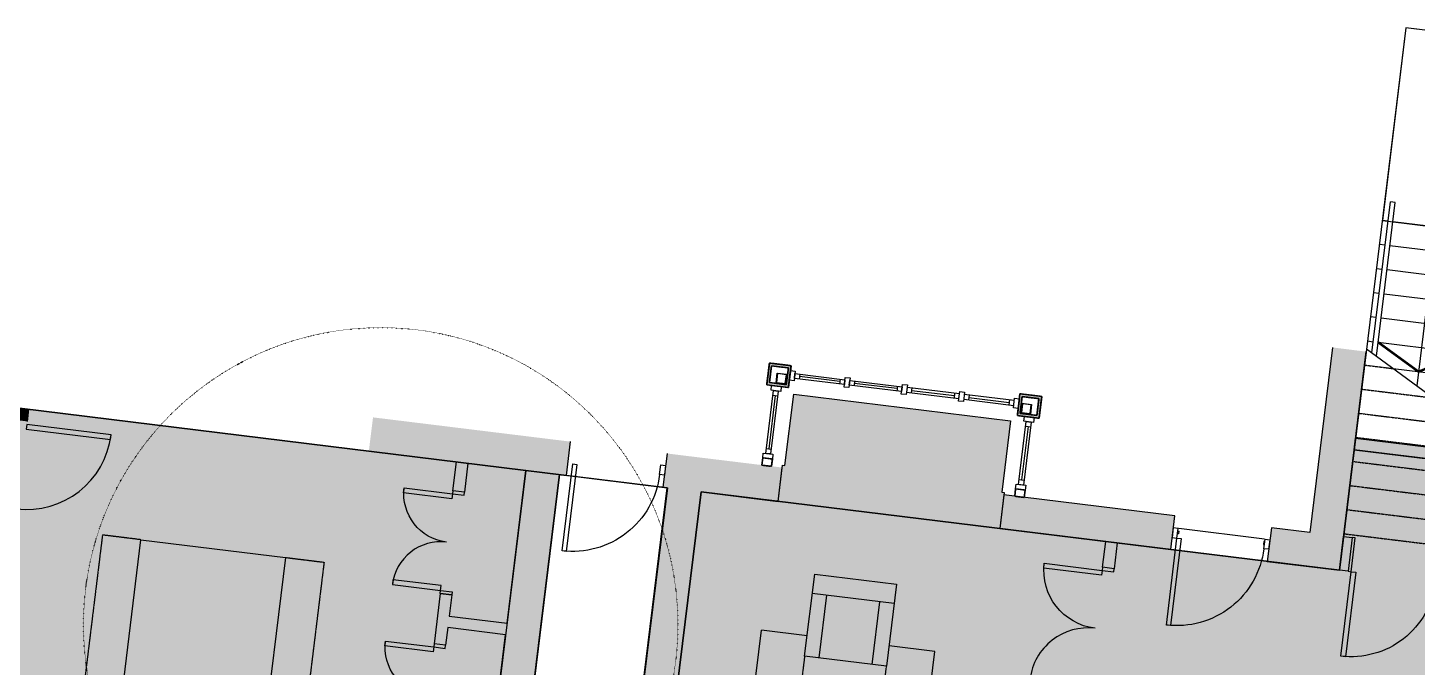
# Model space of a CAD drawing. Header units: millimetres. Extents: x 4912249 to 5235068, y 4796975 to 5005561.
# Drawn here: x 5081795 to 5096107, y 4973121 to 4979706 of the extents above; entities that cross this region are included whole.
import ezdxf

# ---------------------------------------------------------------- set-up
doc = ezdxf.new("R2010")
doc.units = ezdxf.units.MM
for name, pattern in [('7121-Bay 2_FP00 - Care Home$0$HIDDEN2', [4.7625, 3.175, -1.5875]), ('7715_N1_FP00$0$HIDDEN2', [4.7625, 3.175, -1.5875]), ('7715_O_FP00$0$HIDDEN2', [4.7625, 3.175, -1.5875]), ('7715_SP01$0$ACAD_ISO07W100', [3, 0, -3]), ('HIDDEN2', [0.1875, 0.125, -0.0625])]:
    doc.linetypes.add(name, pattern=pattern)
for name, color, linetype in [('7121-Bay 2_FP00 - Care Home$0$A252G_ext windows', 7, 'Continuous'), ('7121-Bay 2_FP00 - Care Home$0$A313G1_Window Assemblies', 102, 'Continuous'), ('7121-Bay 2_FP00 - Care Home$0$A314G2_Window Glazing', 7, 'Continuous'), ('7121-Bay 2_FP00 - Care Home$0$S280G2_Structural Columns', 110, 'Continuous'), ('7715_ILU Area 1_FP00$0$A001A_xref insert', 7, 'Continuous'), ('7715_ILU Area 1_FP00$0$A201G_External Walls', 3, 'Continuous'), ('7715_ILU Area 1_FP00$0$A212GI_Internal walls', 3, 'Continuous'), ('7715_ILU Area 1_FP00$0$A261G_external doors', 7, 'Continuous'), ('7715_N1_FP00$0$A212GI_Internal walls', 3, 'Continuous'), ('7715_N1_FP00$0$A262G_internal doors', 7, 'Continuous'), ('7715_N1_FP00$0$A351G_stair struct', 1, 'Continuous'), ('7715_N1_FP00$0$A352G_stair balustrade', 1, 'Continuous'), ('7715_N1_FP00$0$Access Zone', 7, '7715_N1_FP00$0$HIDDEN2'), ('7715_N1_FP00$0$Furniture', 1, 'Continuous'), ('7715_O_FP00$0$A212GI_Internal walls', 3, 'Continuous'), ('7715_O_FP00$0$A262G_internal doors', 7, 'Continuous'), ('7715_O_FP00$0$Access Zone', 7, '7715_O_FP00$0$HIDDEN2'), ('7715_O_FP00$0$Furniture', 1, 'Continuous'), ('7715_SP01$0$Trees_removed', 1, '7715_SP01$0$ACAD_ISO07W100')]:
    doc.layers.add(name, color=color, linetype=linetype)
for name, color, linetype, true_color in [('7715_ILU Area 1_FP00$0$_price band colour 4', 7, 'Continuous', 0xfabdcc), ('7715_ILU Area 1_FP00$0$_unit type N1 colour', 7, 'Continuous', 0x9ebfe3), ('7715_ILU Area 1_FP00$0$_unit type O colour', 7, 'Continuous', 0xffff7a), ('7715_ILU Area 1_FP00$0$A012_N_SALES AREA', 7, 'Continuous', 0xffadeb), ('7715_ILU Area 1_FP00$0$A012_O_SALES AREA', 7, 'Continuous', 0xe0c2ff)]:
    doc.layers.add(name, color=color, linetype=linetype, true_color=true_color)
doc.layers.add('7715_N1_FP00$0$A012M_floor area', color=6, linetype='Continuous', plot=False)
doc.layers.add('7715_O_FP00$0$A012M_floor area', color=6, linetype='Continuous', plot=False)
doc.layers.get('0').off()
pattern_1 = [(319.165, (0, 0), (196.166, 226.98), [])]

# ---------------------------------------------------------------- blocks, each defined once
blk = doc.blocks.new('7715_N1_FP00$0$armchair')
at = {"layer": '7715_N1_FP00$0$Access Zone', "ltscale": 0.5}
blk.add_lwpolyline([(0, -850), (0, -1150), (850, -1150), (850, -850)], dxfattribs=at)
at = {"layer": '7715_N1_FP00$0$Furniture'}
for p, q in [((850, -200), (0, -200)), ((150, -850), (150, -200)), ((700, -850), (700, -200))]:
    blk.add_line(p, q, dxfattribs=at)
blk.add_lwpolyline([(0, -850), (0, 0), (850, 0), (850, -850)], close=True, dxfattribs=at)
blk = doc.blocks.new('7715_N1_FP00_4')
at = {"layer": '7715_N1_FP00$0$A212GI_Internal walls', "linetype": 'Continuous', "lineweight": 18}
for points in [[(4427, 8160), (4427, 8280), (4160, 8280), (4160, 8160)], [(2790, 4736), (2850, 4629), (2910, 4736), (2910, 5855), (2790, 5855)], [(4160, 5855), (3810, 5855), (3810, 5765), (4160, 5765)]]:
    blk.add_hatch(color=30, dxfattribs=at).paths.add_polyline_path(points, flags=0)
at = {"layer": '7715_N1_FP00$0$A012M_floor area', "lineweight": -3}
blk.add_lwpolyline([(10960, 1462), (10960, 0), (8560, 0), (6074, 0), (-1469, 0), (-1469, 2400), (-1469, 5855), (4160, 5855), (4160, 12480), (10960, 12480), (10960, 11017), (10960, 8418), (10960, 3462)], close=True, dxfattribs=at)
at = {"layer": '7715_N1_FP00$0$A012M_floor area', "color": 170, "lineweight": -3}
blk.add_lwpolyline([(2910, 5855), (2910, 4386), (-1469, 4386), (-1469, 0), (10960, 0), (10960, 12480), (4160, 12480), (4160, 5855)], close=True, dxfattribs=at)
at = {"layer": '7715_N1_FP00$0$A012M_floor area', "color": 220, "lineweight": -3}
blk.add_lwpolyline([(531, 5855), (531, 4736), (-1469, 4736), (-1469, 5855)], close=True, dxfattribs=at)
at = {"layer": '7715_N1_FP00$0$A212GI_Internal walls', "color": 3, "linetype": 'Continuous', "lineweight": -3}
for p, q in [((4427, 8280), (4160, 8280)), ((4160, 8280), (4160, 8160)), ((4160, 8160), (4427, 8160)), ((4427, 8160), (4427, 8280)), ((2910, 5855), (2790, 5855)), ((2790, 5855), (2790, 4736)), ((2910, 4736), (2910, 5855)), ((4160, 5855), (3810, 5855)), ((3810, 5855), (3810, 5765)), ((3810, 5765), (4160, 5765)), ((4160, 5765), (4160, 5855))]:
    blk.add_line(p, q, dxfattribs=at)
at = {"layer": '7715_N1_FP00$0$A262G_internal doors', "color": 1, "linetype": 'Continuous', "lineweight": -3}
for points in [[(4459, 8280), (4509, 8280), (4509, 8881), (4459, 8881)], [(4459, 8160), (4427, 8160), (4427, 8280), (4459, 8280)], [(3810, 5733), (3810, 5765), (4160, 5765), (4160, 5733)], [(4160, 5733), (4160, 5683), (5036, 5683), (5036, 5733)]]:
    blk.add_lwpolyline(points, close=True, dxfattribs=at)
at = {"layer": '7715_N1_FP00$0$A262G_internal doors', "color": 7, "linetype": 'Continuous', "lineweight": -3}
for centre, radius, start, end in [((4459, 8280), 601, 0, 90), ((4160, 5733), 876, 270, 0)]:
    blk.add_arc(centre, radius, start, end, dxfattribs=at)
at = {"layer": '7715_N1_FP00$0$A262G_internal doors', "color": 7, "linetype": 'Continuous', "lineweight": -3, "extrusion": (0, 0, -1)}
blk.add_arc((-5661, 8280), 601, 0, 90, dxfattribs=at)
at = {"layer": '7715_N1_FP00$0$A351G_stair struct', "lineweight": -3}
for p, q in [((331, 5745), (331, 5795)), ((531, 5795), (531, 5855)), ((531, 4846), (531, 5745)), ((781, 5795), (781, 5855)), ((781, 4846), (781, 5745)), ((1031, 5795), (1031, 5855)), ((1031, 4846), (1031, 5745)), ((1281, 5795), (1281, 5855)), ((1281, 4846), (1281, 5745)), ((1531, 5795), (1531, 5855)), ((1531, 4846), (1531, 5745)), ((1781, 5855), (1781, 5795)), ((1781, 5745), (1781, 4846)), ((1864, 5855), (2493, 4736)), ((2031, 5558), (2031, 4846)), ((531, 5295), (2179, 5295))]:
    blk.add_line(p, q, dxfattribs=at)
at = {"layer": '7715_N1_FP00$0$A351G_stair struct', "linetype": '7715_N1_FP00$0$HIDDEN2', "lineweight": -3}
for p, q in [((2031, 5855), (2031, 5558)), ((2281, 5855), (2281, 5113)), ((2531, 5855), (2531, 4736)), ((2781, 5855), (2781, 4736)), ((3031, 5855), (3031, 4736)), ((3281, 5855), (3281, 4736)), ((3531, 5855), (3531, 4736)), ((3781, 5855), (3781, 4736))]:
    blk.add_line(p, q, dxfattribs=at)
at = {"layer": '7715_N1_FP00$0$A351G_stair struct', "lineweight": -3, "const_width": 25}
blk.add_lwpolyline([(1781, 5745), (2031, 5295), (1781, 4846)], dxfattribs=at)
at = {"layer": '7715_N1_FP00$0$A352G_stair balustrade', "lineweight": -3}
for p, q in [((1898, 5795), (331, 5795)), ((1926, 5745), (331, 5745))]:
    blk.add_line(p, q, dxfattribs=at)
at = {"layer": '7715_N1_FP00$0$Furniture', "lineweight": -3}
for p, q in [((8299, 11690), (5499, 11690)), ((5499, 11215), (5499, 11690)), ((5499, 9890), (5499, 10365)), ((6449, 9890), (5499, 9890))]:
    blk.add_line(p, q, dxfattribs=at)
at = {"lineweight": -3, "xscale": -1, "rotation": 90}
blk.add_blockref('7715_N1_FP00$0$armchair', (4859, 11215), dxfattribs=at)
blk = doc.blocks.new('7715_O_FP00$0$Double bed + tables')
at = {"layer": '7715_O_FP00$0$Access Zone', "ltscale": 0.5}
for p, q in [((-400, -2000), (-400, -350)), ((1900, -2000), (1900, -350)), ((0, -2000), (-400, -2000)), ((1500, -2000), (1900, -2000))]:
    blk.add_line(p, q, dxfattribs=at)
at = {"layer": '7715_O_FP00$0$Furniture'}
for p, q in [((75, -25), (712.5, -25)), ((75, -25), (75, -375)), ((712.5, -375), (712.5, -25)), ((787.5, -375), (787.5, -25)), ((1425, -25), (787.5, -25)), ((1425, -25), (1425, -375)), ((1500, -400), (0, -400)), ((75, -375), (712.5, -375)), ((1425, -375), (787.5, -375))]:
    blk.add_line(p, q, dxfattribs=at)
for points in [[(-25, -350), (-25, 0), (-375, 0), (-375, -350)], [(0, -2000), (0, 0), (1500, 0), (1500, -2000)], [(1525, -350), (1525, 0), (1875, 0), (1875, -350)]]:
    blk.add_lwpolyline(points, close=True, dxfattribs=at)
blk = doc.blocks.new('7715_O_FP00_2')
at = {"layer": '7715_O_FP00$0$A212GI_Internal walls', "linetype": 'Continuous', "lineweight": 18}
for points in [[(11610, 1705), (11717, 1645), (11960, 1645), (11960, 3315), (11717, 3315), (11610, 3255)], [(11010, 1889), (10890, 1889), (10890, 1645), (10980, 1645), (11010, 1705)], [(11010, 1585), (10980, 1645), (10890, 1645), (10890, 1366), (11010, 1366)], [(11010, 1705), (10980, 1645), (11010, 1585), (11610, 1585), (11717, 1645), (11610, 1705)], [(11610, 0), (11960, 0), (11960, 1645), (11717, 1645), (11610, 1585)], [(11010, 300), (10890, 300), (10890, 0), (11010, 0)], [(6330, 0), (6450, 0), (6450, 125), (6330, 125)]]:
    blk.add_hatch(color=30, dxfattribs=at).paths.add_polyline_path(points, flags=0)
at = {"layer": '7715_O_FP00$0$A012M_floor area', "lineweight": -3}
blk.add_lwpolyline([(3490, 10859), (7775, 10859), (7775, 9455), (11610, 9455), (11610, 9455), (13079, 9455), (13079, 0), (11610, 0), (11610, 0), (0, 0), (0, 7055), (3490, 7055)], close=True, dxfattribs=at)
at = {"layer": '7715_O_FP00$0$A012M_floor area', "color": 170, "lineweight": -3}
blk.add_lwpolyline([(11610, 0), (11610, 5795), (13079, 5795), (13079, 9455), (7775, 9455), (7775, 10859), (3490, 10859), (3490, 7055), (0, 7055), (0, 0)], close=True, dxfattribs=at)
at = {"layer": '7715_O_FP00$0$A012M_floor area', "color": 220, "lineweight": -3}
blk.add_lwpolyline([(13079, 2170), (11960, 2170), (11960, 0), (13079, 0)], close=True, dxfattribs=at)
at = {"layer": '7715_O_FP00$0$A212GI_Internal walls', "color": 3, "linetype": 'Continuous', "lineweight": -3}
for p, q in [((11960, 0), (11960, 5445)), ((11610, 3255), (11610, 1705)), ((11010, 1889), (10890, 1889)), ((10890, 1366), (10890, 1889)), ((11010, 1705), (11010, 1889)), ((11610, 1705), (11010, 1705)), ((11010, 1366), (11010, 1585)), ((11010, 1585), (11610, 1585)), ((11610, 1585), (11610, 0)), ((10890, 1366), (11010, 1366)), ((11010, 300), (10890, 300)), ((10890, 300), (10890, 0)), ((11010, 0), (11010, 300)), ((6330, 0), (6450, 0)), ((6450, 0), (6450, 125)), ((10890, 0), (11010, 0)), ((11610, 0), (11960, 0))]:
    blk.add_line(p, q, dxfattribs=at)
at = {"layer": '7715_O_FP00$0$A262G_internal doors', "color": 1, "linetype": 'Continuous', "lineweight": -3}
for points in [[(10890, 1921), (10890, 1971), (10389, 1971), (10389, 1921)], [(11010, 1921), (11010, 1889), (10890, 1889), (10890, 1921)], [(10890, 1334), (10890, 1284), (10389, 1284), (10389, 1334)], [(11010, 1334), (11010, 1366), (10890, 1366), (10890, 1334)], [(10890, 332), (10890, 382), (10389, 382), (10389, 332)], [(11010, 332), (11010, 300), (10890, 300), (10890, 332)], [(6450, 157), (6450, 207), (7326, 207), (7326, 157)]]:
    blk.add_lwpolyline(points, close=True, dxfattribs=at)
at = {"layer": '7715_O_FP00$0$A262G_internal doors', "color": 7, "linetype": 'Continuous', "lineweight": -3}
for centre in [(10890, 1921), (10890, 332)]:
    blk.add_arc(centre, 501, 90, 180, dxfattribs=at)
at = {"layer": '7715_O_FP00$0$A262G_internal doors', "color": 7, "linetype": 'Continuous', "lineweight": -3, "extrusion": (0, 0, -1)}
for centre, radius, start, end in [((-10890, 1334), 501, 270, 0), ((-6450, 157), 876, 90, 180)]:
    blk.add_arc(centre, radius, start, end, dxfattribs=at)
at = {"layer": '7715_O_FP00$0$Furniture', "lineweight": -3, "xscale": -1}
blk.add_blockref('7715_O_FP00$0$Double bed + tables', (9263, 3192), dxfattribs=at)
blk = doc.blocks.new('7121-Bay 2_FP00 - Care Home_11')
at = {"layer": '7121-Bay 2_FP00 - Care Home$0$A252G_ext windows', "linetype": 'Continuous', "lineweight": 18}
h = blk.add_hatch(dxfattribs=at)
h.set_pattern_fill('_U', color=130, scale=300, angle=-40.8353, style=0, pattern_type=0)
h.set_pattern_definition(pattern_1)
h.paths.add_polyline_path([(-1262, 0), (-1262, 75), (-1362, 75), (-1362, 0)], flags=0)
h = blk.add_hatch(dxfattribs=at)
h.set_pattern_fill('_U', color=130, scale=300, angle=-40.8353, style=0, pattern_type=0)
h.set_pattern_definition(pattern_1)
h.paths.add_polyline_path([(1362, 0), (1362, 75), (1262, 75), (1262, 0)], flags=0)
at = {"layer": '7121-Bay 2_FP00 - Care Home$0$A313G1_Window Assemblies', "linetype": 'Continuous', "lineweight": 18}
h = blk.add_hatch(color=130, dxfattribs=at)
h.paths.add_polyline_path([(-1188, 1053), (-1413, 1053), (-1413, 828), (-1188, 828)], flags=0)
h.paths.add_polyline_path([(-1388, 1028), (-1213, 1028), (-1213, 853), (-1388, 853)], flags=0)
h = blk.add_hatch(color=130, dxfattribs=at)
h.paths.add_polyline_path([(1413, 1053), (1413, 828), (1188, 828), (1188, 1053)], flags=0)
h.paths.add_polyline_path([(1213, 853), (1388, 853), (1388, 1028), (1213, 1028)], flags=0)
at = {"layer": '7121-Bay 2_FP00 - Care Home$0$S280G2_Structural Columns', "linetype": 'Continuous', "lineweight": 18}
h = blk.add_hatch(color=70, dxfattribs=at)
h.paths.add_polyline_path([(-1220, 960), (-1320, 960), (-1320, 860), (-1220, 860)], flags=0)
h.paths.add_polyline_path([(-1315, 955), (-1225, 955), (-1225, 865), (-1315, 865)], flags=0)
h = blk.add_hatch(color=70, dxfattribs=at)
h.paths.add_polyline_path([(1320, 960), (1220, 960), (1220, 860), (1320, 860)], flags=0)
h.paths.add_polyline_path([(1225, 955), (1315, 955), (1315, 865), (1225, 865)], flags=0)
at = {"layer": '7121-Bay 2_FP00 - Care Home$0$A252G_ext windows', "color": 11, "linetype": 'HIDDEN2', "lineweight": 25}
for p, q in [((-1362, 75), (-1262, 75)), ((-1362, 0), (-1362, 75)), ((-1262, 0), (-1362, 0)), ((-1262, 75), (-1262, 0)), ((1262, 75), (1362, 75)), ((1262, 0), (1262, 75)), ((1362, 0), (1262, 0)), ((1362, 75), (1362, 0))]:
    blk.add_line(p, q, dxfattribs=at)
at = {"layer": '7121-Bay 2_FP00 - Care Home$0$A252G_ext windows', "color": 1, "linetype": 'Continuous', "lineweight": -3}
for p, q in [((-1362, 75), (-1362, 0)), ((-1262, 75), (-1362, 75)), ((-1362, 0), (-1262, 0)), ((-1262, 0), (-1262, 75)), ((1262, 75), (1262, 0)), ((1362, 75), (1262, 75)), ((1262, 0), (1362, 0)), ((1362, 0), (1362, 75))]:
    blk.add_line(p, q, dxfattribs=at)
at = {"layer": '7121-Bay 2_FP00 - Care Home$0$A252G_ext windows', "color": 132, "linetype": 'Continuous', "lineweight": 35}
for p, q in [((-1262, 75), (-1362, 75)), ((-1362, 75), (-1362, 0)), ((-1362, 0), (-1262, 0)), ((-1262, 0), (-1262, 75)), ((1362, 75), (1262, 75)), ((1262, 75), (1262, 0)), ((1262, 0), (1362, 0)), ((1362, 0), (1362, 75))]:
    blk.add_line(p, q, dxfattribs=at)
at = {"layer": '7121-Bay 2_FP00 - Care Home$0$A313G1_Window Assemblies', "color": 11, "linetype": '7121-Bay 2_FP00 - Care Home$0$HIDDEN2', "lineweight": 25}
for p, q in [((-1413, 1053), (-1188, 1053)), ((-1413, 828), (-1413, 1053)), ((-1213, 1028), (-1388, 1028)), ((-1388, 1028), (-1388, 853)), ((-1213, 853), (-1213, 1028)), ((-1188, 828), (-1188, 1053)), ((1188, 1053), (1413, 1053)), ((1188, 828), (1188, 1053)), ((1388, 1028), (1213, 1028)), ((1213, 1028), (1213, 853)), ((1388, 853), (1388, 1028)), ((1413, 828), (1413, 1053)), ((-1188, 828), (-1413, 828)), ((-1388, 853), (-1213, 853)), ((1413, 828), (1188, 828)), ((1213, 853), (1388, 853))]:
    blk.add_line(p, q, dxfattribs=at)
at = {"layer": '7121-Bay 2_FP00 - Care Home$0$A313G1_Window Assemblies', "color": 102, "linetype": 'Continuous', "lineweight": -3}
for p, q in [((-1413, 1053), (-1413, 828)), ((-1413, 1053), (-1188, 1053)), ((-1388, 1028), (-1213, 1028)), ((-1388, 853), (-1388, 1028)), ((-1213, 1028), (-1213, 853)), ((-1188, 828), (-1188, 1053)), ((1188, 1053), (1188, 828)), ((1188, 1053), (1413, 1053)), ((1213, 853), (1213, 1028)), ((1213, 1028), (1388, 1028)), ((1388, 1028), (1388, 853)), ((1413, 828), (1413, 1053)), ((-1413, 828), (-1188, 828)), ((-1213, 853), (-1388, 853)), ((1188, 828), (1413, 828)), ((1388, 853), (1213, 853))]:
    blk.add_line(p, q, dxfattribs=at)
at = {"layer": '7121-Bay 2_FP00 - Care Home$0$A313G1_Window Assemblies', "color": 132, "linetype": 'Continuous', "lineweight": 35}
for p, q in [((-1188, 1053), (-1413, 1053)), ((-1413, 1053), (-1413, 828)), ((-1388, 1028), (-1213, 1028)), ((-1388, 853), (-1388, 1028)), ((-1213, 1028), (-1213, 853)), ((-1188, 828), (-1188, 1053)), ((1188, 828), (1188, 1053)), ((1188, 1053), (1413, 1053)), ((1388, 1028), (1213, 1028)), ((1213, 1028), (1213, 853)), ((1388, 853), (1388, 1028)), ((1413, 1053), (1413, 828)), ((-1413, 828), (-1188, 828)), ((-1213, 853), (-1388, 853)), ((1413, 828), (1188, 828)), ((1213, 853), (1388, 853))]:
    blk.add_line(p, q, dxfattribs=at)
at = {"layer": '7121-Bay 2_FP00 - Care Home$0$A313G1_Window Assemblies', "color": 11, "linetype": 'Continuous', "lineweight": 25}
for p, q in [((-1138, 1002), (-1188, 1002)), ((-1188, 1002), (-1188, 902)), ((-1138, 902), (-1138, 1002)), ((-569, 1002), (-619, 1002)), ((-619, 1002), (-619, 902)), ((-569, 902), (-569, 1002)), ((25, 1002), (-25, 1002)), ((-25, 1002), (-25, 902)), ((25, 902), (25, 1002)), ((619, 1002), (569, 1002)), ((569, 1002), (569, 902)), ((619, 902), (619, 1002)), ((1188, 1002), (1138, 1002)), ((1138, 1002), (1138, 902)), ((1188, 902), (1188, 1002)), ((-1188, 902), (-1138, 902)), ((-619, 902), (-569, 902)), ((-25, 902), (25, 902)), ((569, 902), (619, 902)), ((1138, 902), (1188, 902)), ((-1362, 828), (-1362, 778)), ((-1262, 828), (-1362, 828)), ((-1362, 778), (-1262, 778)), ((-1262, 778), (-1262, 828)), ((1262, 828), (1262, 778)), ((1362, 828), (1262, 828)), ((1262, 778), (1362, 778)), ((1362, 778), (1362, 828)), ((-1362, 125), (-1362, 75)), ((-1262, 125), (-1362, 125)), ((-1362, 75), (-1262, 75)), ((-1262, 75), (-1262, 125)), ((1262, 125), (1262, 75)), ((1362, 125), (1262, 125)), ((1262, 75), (1362, 75)), ((1362, 75), (1362, 125))]:
    blk.add_line(p, q, dxfattribs=at)
at = {"layer": '7121-Bay 2_FP00 - Care Home$0$A314G2_Window Glazing', "color": 11, "linetype": 'Continuous', "lineweight": 25}
for p, q in [((-1088, 977), (-1088, 927)), ((-669, 952), (-1088, 952)), ((-669, 977), (-669, 927)), ((-519, 977), (-519, 927)), ((-75, 952), (-519, 952)), ((-75, 977), (-75, 927)), ((75, 977), (75, 927)), ((75, 952), (519, 952)), ((519, 977), (519, 927)), ((669, 977), (669, 927)), ((669, 952), (1088, 952)), ((1088, 977), (1088, 927)), ((-1287, 728), (-1337, 728)), ((-1312, 728), (-1312, 175)), ((1337, 728), (1287, 728)), ((1312, 728), (1312, 175)), ((-1287, 175), (-1337, 175)), ((1337, 175), (1287, 175))]:
    blk.add_line(p, q, dxfattribs=at)
for points in [[(-619, 977), (-619, 927), (-1138, 927), (-1138, 977)], [(-25, 977), (-25, 927), (-569, 927), (-569, 977)], [(25, 977), (25, 927), (569, 927), (569, 977)], [(619, 977), (619, 927), (1138, 927), (1138, 977)], [(-1287, 778), (-1337, 778), (-1337, 125), (-1287, 125)], [(1337, 778), (1287, 778), (1287, 125), (1337, 125)]]:
    blk.add_lwpolyline(points, close=True, dxfattribs=at)
at = {"layer": '7121-Bay 2_FP00 - Care Home$0$S280G2_Structural Columns', "color": 110, "linetype": 'Continuous', "lineweight": -3}
for p, q in [((-1220, 960), (-1320, 960)), ((-1320, 960), (-1320, 860)), ((-1320, 860), (-1220, 860)), ((-1315, 955), (-1225, 955)), ((-1315, 865), (-1315, 955)), ((-1225, 865), (-1315, 865)), ((-1225, 955), (-1225, 865)), ((-1220, 860), (-1220, 960)), ((1320, 960), (1220, 960)), ((1220, 960), (1220, 860)), ((1220, 860), (1320, 860)), ((1225, 955), (1315, 955)), ((1225, 865), (1225, 955)), ((1315, 865), (1225, 865)), ((1315, 955), (1315, 865)), ((1320, 860), (1320, 960))]:
    blk.add_line(p, q, dxfattribs=at)

msp = doc.modelspace()

# ---------------------------------------------------------------- hatches: boundary and pattern name
at = {"layer": '7715_ILU Area 1_FP00$0$A012_N_SALES AREA', "lineweight": -3, "true_color": 0xffadeb}
msp.add_hatch(color=221, dxfattribs=at).paths.add_polyline_path([(5095458, 4975360), (5096916, 4975181), (5097450, 4979527), (5101803, 4978993), (5100812, 4970924), (5101160, 4970882), (5101157, 4970857), (5101916, 4970764), (5101854, 4970261), (5101990, 4970245), (5101984, 4970195), (5102083, 4970183), (5101945, 4969053), (5101845, 4969066), (5101839, 4969016), (5101703, 4969033), (5101642, 4968530), (5100882, 4968624), (5100879, 4968599), (5100532, 4968642), (5100288, 4966656), (5087901, 4968177), (5088730, 4974927), (5089524, 4974829), (5089570, 4975201), (5089594, 4975198), (5089685, 4975933), (5091918, 4975659), (5091828, 4974924), (5091853, 4974921), (5091807, 4974549), (5095306, 4974119)])
at = {"layer": '7715_ILU Area 1_FP00$0$A012_O_SALES AREA', "lineweight": -3, "true_color": 0xe0c2ff}
msp.add_hatch(color=254, dxfattribs=at).paths.add_polyline_path([(5086924, 4975148), (5086218, 4969397), (5087676, 4969218), (5087230, 4965585), (5081966, 4966231), (5081795, 4964838), (5077542, 4965360), (5078005, 4969136), (5074541, 4969561), (5075401, 4976563), (5076671, 4976407), (5076717, 4976779), (5076742, 4976776), (5076832, 4977511), (5079065, 4977237), (5078975, 4976502), (5079000, 4976499), (5078954, 4976127)])
at = {"layer": '7715_ILU Area 1_FP00$0$A201G_External Walls', "linetype": 'Continuous', "lineweight": 18}
for points in [[(5095001, 4974509), (5095306, 4974119), (5095582, 4976371), (5095235, 4976414)], [(5085351, 4975694), (5085308, 4975347), (5087343, 4975097), (5087386, 4975444)], [(5088381, 4975322), (5088338, 4974975), (5088383, 4974969), (5088567, 4975035), (5088599, 4975295)], [(5088599, 4975295), (5088567, 4975035), (5088730, 4974927), (5089524, 4974829), (5089567, 4975177)], [(5091849, 4974896), (5091807, 4974549), (5093568, 4974333), (5093610, 4974680)], [(5094605, 4974558), (5094562, 4974211), (5095306, 4974119), (5095001, 4974509)]]:
    msp.add_hatch(color=7, dxfattribs=at).paths.add_polyline_path(points, flags=0)
at = {"layer": '7715_ILU Area 1_FP00$0$A212GI_Internal walls', "linetype": 'Continuous', "lineweight": 18}
msp.add_hatch(color=30, dxfattribs=at).paths.add_polyline_path([(5088730, 4974927), (5088567, 4975035), (5088383, 4974969), (5087554, 4968220), (5087800, 4968072), (5087901, 4968177)], flags=0)

# ---------------------------------------------------------------- linework, layer by layer
at = {"layer": '7715_ILU Area 1_FP00$0$_price band colour 4', "lineweight": -3}
for points in [[(5086924, 4975148), (5086218, 4969397), (5087676, 4969218), (5087230, 4965585), (5081966, 4966231), (5081795, 4964838), (5077542, 4965360), (5078005, 4969136), (5074541, 4969561), (5075401, 4976563), (5076671, 4976407), (5076717, 4976779), (5076742, 4976776), (5076832, 4977511), (5079065, 4977237), (5078975, 4976502), (5079000, 4976499), (5078954, 4976127)], [(5087272, 4975106), (5088383, 4974969), (5087719, 4969565), (5086608, 4969701)]]:
    msp.add_lwpolyline(points, close=True, dxfattribs=at)
msp.add_lwpolyline([(5100288, 4966656), (5087901, 4968177), (5088730, 4974927), (5089524, 4974829), (5089570, 4975201), (5089594, 4975198), (5089685, 4975933), (5091918, 4975659), (5091828, 4974924), (5091853, 4974921), (5091807, 4974549), (5095306, 4974119), (5095458, 4975360), (5096916, 4975181)], dxfattribs=at)
at = {"layer": '7715_ILU Area 1_FP00$0$_unit type N1 colour', "lineweight": -3}
msp.add_lwpolyline([(5100288, 4966656), (5087901, 4968177), (5088730, 4974927), (5089524, 4974829), (5089570, 4975201), (5089594, 4975198), (5089685, 4975933), (5091918, 4975659), (5091828, 4974924), (5091853, 4974921), (5091807, 4974549), (5095306, 4974119), (5095458, 4975360), (5096916, 4975181)], dxfattribs=at)
at = {"layer": '7715_ILU Area 1_FP00$0$_unit type O colour', "lineweight": -3}
for points in [[(5086924, 4975148), (5086218, 4969397), (5087676, 4969218), (5087230, 4965585), (5081966, 4966231), (5081795, 4964838), (5077542, 4965360), (5078005, 4969136), (5074541, 4969561), (5075401, 4976563), (5076671, 4976407), (5076717, 4976779), (5076742, 4976776), (5076832, 4977511), (5079065, 4977237), (5078975, 4976502), (5079000, 4976499), (5078954, 4976127)], [(5087272, 4975106), (5088383, 4974969), (5087719, 4969565), (5086608, 4969701)]]:
    msp.add_lwpolyline(points, close=True, dxfattribs=at)
at = {"layer": '7715_ILU Area 1_FP00$0$A201G_External Walls', "color": 3, "linetype": 'Continuous', "lineweight": -3}
for p, q in [((5095235, 4976414), (5095001, 4974509)), ((5095306, 4974119), (5095582, 4976371)), ((5085308, 4975347), (5087343, 4975097)), ((5087343, 4975097), (5087386, 4975444)), ((5088381, 4975322), (5088338, 4974975)), ((5089524, 4974829), (5089567, 4975177)), ((5088338, 4974975), (5088383, 4974969)), ((5088730, 4974927), (5089524, 4974829)), ((5091849, 4974896), (5091807, 4974549)), ((5093610, 4974680), (5091849, 4974896)), ((5093568, 4974333), (5093610, 4974680)), ((5091807, 4974549), (5093568, 4974333)), ((5094605, 4974558), (5094562, 4974211)), ((5095001, 4974509), (5094605, 4974558)), ((5094562, 4974211), (5095306, 4974119))]:
    msp.add_line(p, q, dxfattribs=at)
at = {"layer": '7715_ILU Area 1_FP00$0$A212GI_Internal walls', "color": 3, "linetype": 'Continuous', "lineweight": -3}
for p, q in [((5088383, 4974969), (5087554, 4968220)), ((5087901, 4968177), (5088730, 4974927))]:
    msp.add_line(p, q, dxfattribs=at)
at = {"layer": '7715_ILU Area 1_FP00$0$A261G_external doors', "lineweight": -3}
msp.add_line((5094535, 4974441), (5093650, 4974549), dxfattribs=at)
at = {"layer": '7715_ILU Area 1_FP00$0$A261G_external doors', "color": 1, "linetype": 'Continuous', "lineweight": -3}
for points in [[(5087408, 4975215), (5087452, 4975210), (5087342, 4974314), (5087298, 4974320)], [(5088316, 4975204), (5088365, 4975198), (5088353, 4975099), (5088303, 4975105)], [(5093645, 4974550), (5093595, 4974556), (5093583, 4974457), (5093632, 4974451)], [(5093641, 4974524), (5093651, 4974523), (5093648, 4974493), (5093638, 4974494)], [(5093632, 4974451), (5093676, 4974445), (5093566, 4973550), (5093523, 4973555)], [(5094537, 4974414), (5094527, 4974415), (5094523, 4974386), (5094533, 4974384)], [(5094540, 4974440), (5094590, 4974434), (5094577, 4974335), (5094528, 4974341)]]:
    msp.add_lwpolyline(points, close=True, dxfattribs=at)
at = {"layer": '7715_ILU Area 1_FP00$0$A261G_external doors', "color": 7, "linetype": 'Continuous', "lineweight": -3, "extrusion": (0, 0, -1)}
for centre in [(-5087408, 4975215), (-5093632, 4974451)]:
    msp.add_arc(centre, 902, 187, 277, dxfattribs=at)
at = {"layer": '7715_SP01$0$Trees_removed', "ltscale": 0.4}
msp.add_circle((5085430, 4973557, 105667), 3061, dxfattribs=at)

# ---------------------------------------------------------------- block references
at = {"layer": '7715_ILU Area 1_FP00$0$A001A_xref insert', "lineweight": -3, "xscale": -1}
for name, p, rotation in [('7715_N1_FP00_4', (5101624, 4977535), 82.99999998650419), ('7715_O_FP00_2', (5075401, 4976563), 172.9999999930859), ('7121-Bay 2_FP00 - Care Home_11', (5090708, 4975036), 352.9999999996875)]:
    msp.add_blockref(name, p, dxfattribs=dict(at, rotation=rotation))

doc.saveas('drawing.dxf')
